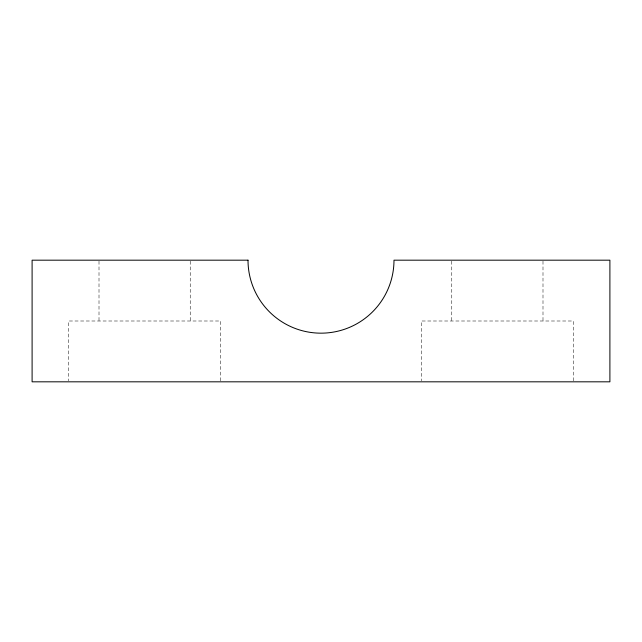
<?xml version="1.0" encoding="UTF-8"?>
<svg xmlns="http://www.w3.org/2000/svg" width="642" height="642" viewBox="0 0 642 642"><rect width="100%" height="100%" fill="white"/><g stroke="black" fill="none" stroke-linecap="round" stroke-linejoin="round"><path stroke-width="0.48" stroke-dasharray="3.21 2.41" d="M573.41 380.826L573.41 321L421.353 321L421.353 380.826M542.996 261.174L542.996 321M451.767 261.174L451.767 321M220.647 380.826L220.647 321L68.59 321L68.59 380.826M190.233 261.174L190.233 321M99.004 261.174L99.004 321"/><path stroke-width="0.96" d="M248.013 260.179L32.1 260.179L32.1 381.821L609.9 381.821L609.9 260.179L393.987 260.179A72.987 72.987 0 0 1 321 333.166A72.987 72.987 0 0 1 248.013 260.179"/></g></svg>
